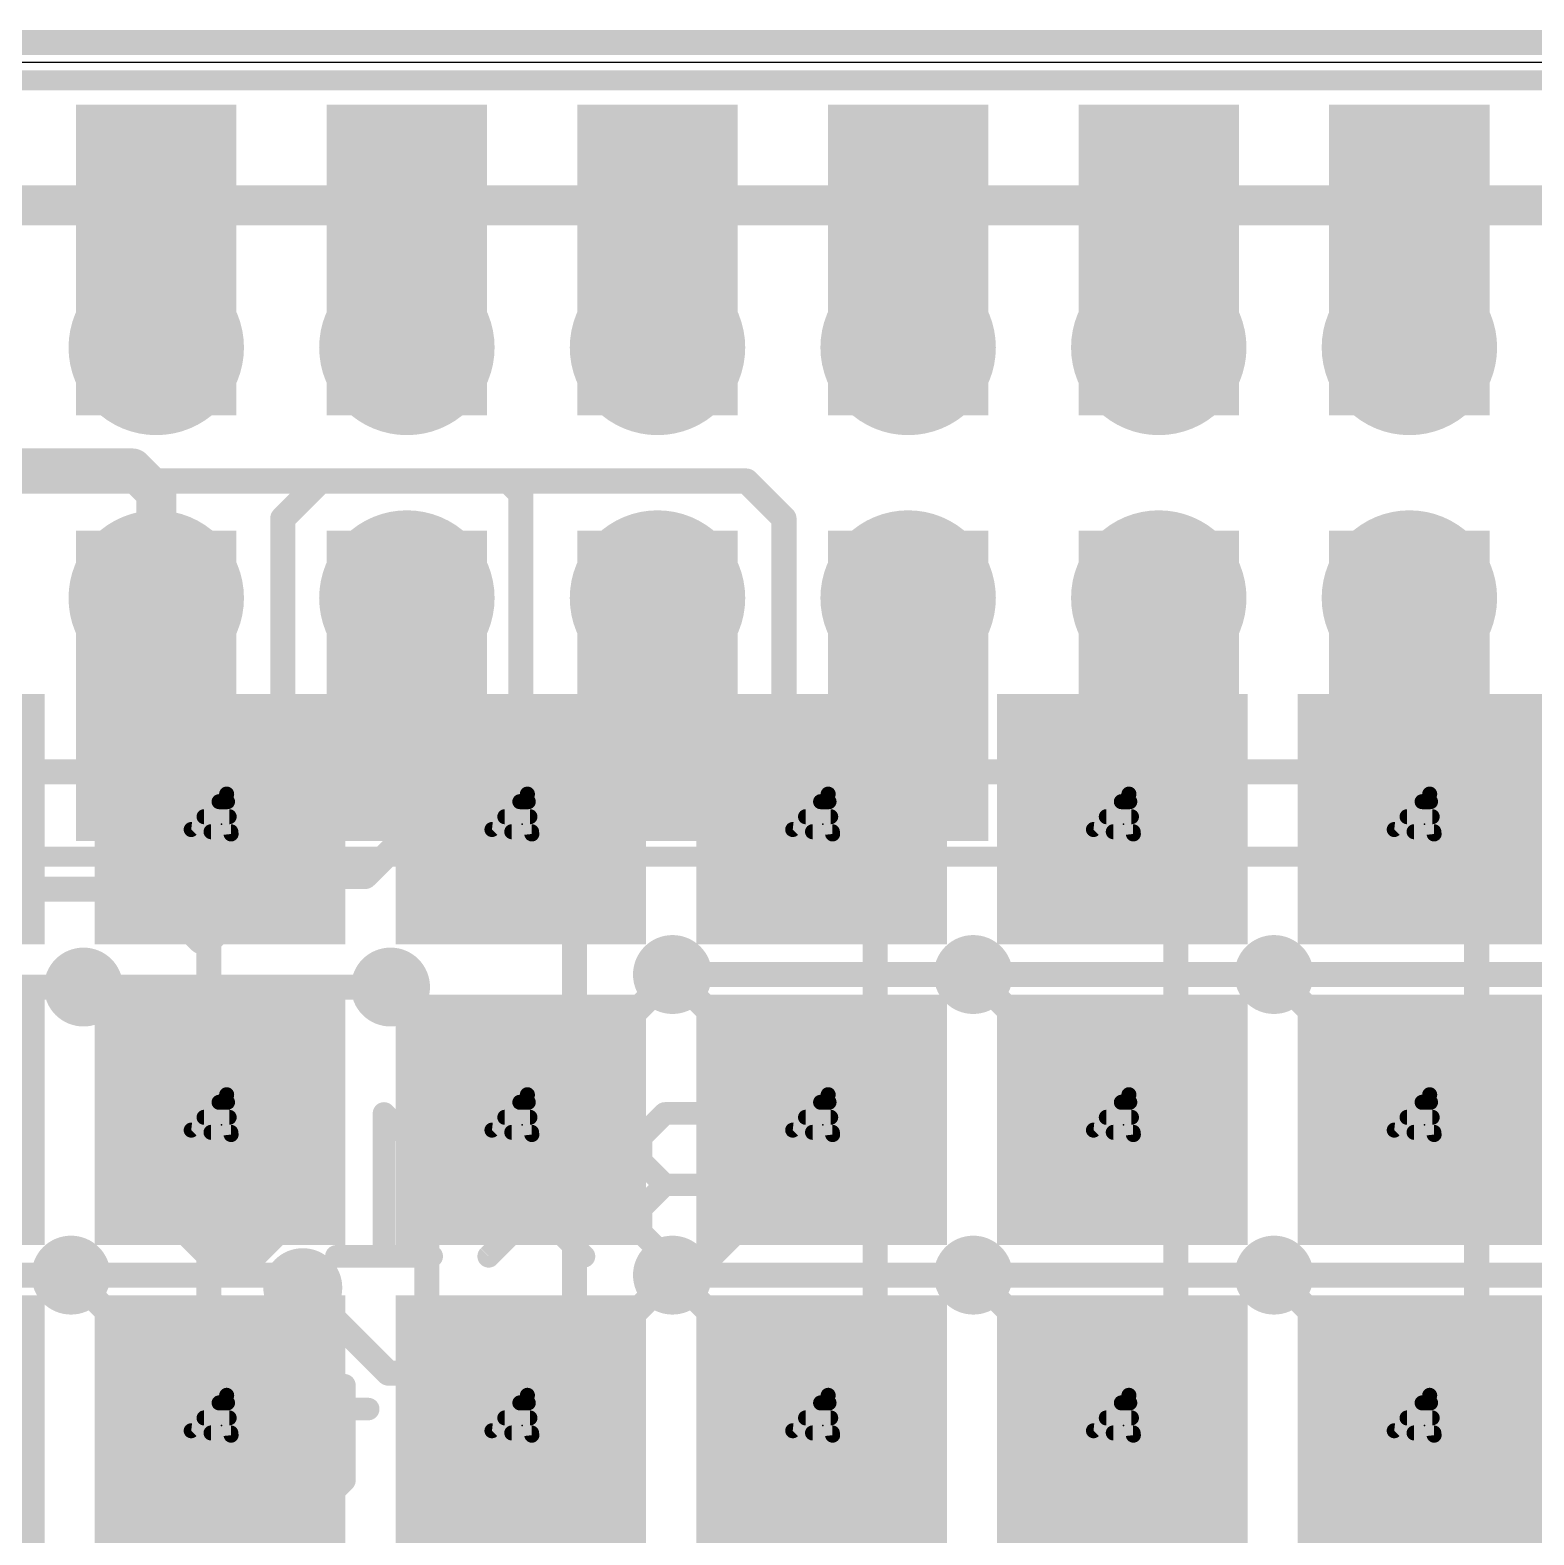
# Model space of a CAD drawing. Extents: x -0.1 to 66, y -0.1 to 31.
# Drawn here: x 27.41 to 42.65, y 15.73 to 30.99 of the extents above; entities that cross this region are included whole.
import ezdxf

# ---------------------------------------------------------------- set-up
doc = ezdxf.new("R2010")
doc.units = 0
for name, color, linetype in [('1', 12, 'CONTINUOUS'), ('16', 132, 'CONTINUOUS'), ('17', 110, 'CONTINUOUS'), ('18', 110, 'CONTINUOUS'), ('20', 53, 'CONTINUOUS'), ('21', 40, 'CONTINUOUS'), ('22', 6, 'CONTINUOUS'), ('23', 40, 'CONTINUOUS'), ('30', 253, 'CONTINUOUS'), ('32', 253, 'CONTINUOUS')]:
    doc.layers.add(name, color=color, linetype=linetype)

# ---------------------------------------------------------------- blocks, each defined once
blk = doc.blocks.new('RECT')
blk.add_solid([(-0.5, -0.5), (0.5, -0.5), (-0.5, 0.5), (0.5, 0.5)])
blk = doc.blocks.new('ROUNDP')
at = {"const_width": 0.5}
blk.add_lwpolyline([(0, -0.25, 1), (0, 0.25, 1), (0, -0.25)], format="xyb", dxfattribs=at)
blk = doc.blocks.new('ROUNDV')
at = {"const_width": 0.5}
blk.add_lwpolyline([(0, -0.25, 1), (0, 0.25, 1), (0, -0.25)], format="xyb", dxfattribs=at)

msp = doc.modelspace()

# ---------------------------------------------------------------- linework, layer by layer
at = {"layer": '1'}
for points, const_width in [([(23.61, 29.21), (31.23, 29.21)], 0.4064), ([(31.23, 27.77), (31.23, 29.21)], 0.4064), ([(31.23, 29.21), (43.93, 29.21)], 0.4064), ([(9.64, 26.543), (28.448, 26.543)], 0.4064), ([(28.448, 26.543), (28.69, 26.301)], 0.4064), ([(28.69, 26.301), (28.69, 25.23)], 0.4064), ([(29.972, 26.035), (30.353, 26.416)], 0.254), ([(30.353, 26.416), (32.258, 26.416)], 0.254), ([(32.258, 26.416), (32.385, 26.289)], 0.254), ([(32.385, 26.289), (32.385, 24.13)], 0.254), ([(29.972, 24.13), (29.972, 26.035)], 0.254), ([(29.3085, 23.4665), (29.972, 24.13)], 0.254), ([(32.385, 24.13), (33.02, 23.495)], 0.254), ([(28.8194, 23.4665), (25.7714, 23.4665)], 0.254), ([(28.8194, 23.4665), (29.3085, 23.4665)], 0.254), ([(30.8067, 22.4059), (31.8674, 23.4665)], 0.254), ([(33.02, 23.495), (33.02, 22.4978)], 0.254), ([(34.9154, 23.4665), (34.671, 23.2222)], 0.254), ([(37.9634, 23.4665), (34.9154, 23.4665)], 0.254), ([(41.0114, 23.4665), (37.9634, 23.4665)], 0.254), ([(41.0114, 23.4665), (44.0594, 23.4665)], 0.254), ([(34.671, 23.2222), (34.671, 22.225)], 0.254), ([(33.02, 22.4978), (32.928, 22.4059)], 0.254), ([(29.2227, 21.7485), (29.88, 22.4059)], 0.254), ([(29.88, 22.4059), (30.8067, 22.4059)], 0.254), ([(32.928, 19.3579), (32.928, 22.4059)], 0.254), ([(35.976, 19.3579), (35.976, 22.4059)], 0.254), ([(39.024, 22.4059), (39.024, 19.3579)], 0.254), ([(42.072, 19.3579), (42.072, 22.4059)], 0.254), ([(29.1404, 21.7485), (28.7147, 22.1742)], 0.254), ([(29.2227, 21.7485), (29.1404, 21.7485)], 0.254), ([(29.2227, 21.1582), (29.2227, 21.7485)], 0.254), ([(34.9154, 20.4185), (33.9217, 21.4122)], 0.254), ([(37.9634, 20.4185), (36.9697, 21.4122)], 0.254), ([(41.0114, 20.4185), (40.0177, 21.4122)], 0.254), ([(27.9527, 21.2852), (26.8828, 21.2852)], 0.254), ([(27.9527, 21.2852), (28.8194, 20.4185)], 0.254), ([(31.8674, 20.482), (31.0642, 21.2852)], 0.254), ([(29.88, 20.5009), (29.2227, 21.1582)], 0.254), ([(29.88, 19.3579), (29.88, 20.5009)], 0.254), ([(29.88, 20.5009), (29.88, 20.5009)], 0.254), ([(31.8674, 20.4185), (31.8674, 20.482)], 0.254), ([(29.2227, 18.7005), (29.88, 19.3579)], 0.254), ([(32.928, 16.3099), (32.928, 19.3579)], 0.254), ([(35.976, 16.3099), (35.976, 19.3579)], 0.254), ([(39.024, 19.3579), (39.024, 16.3099)], 0.254), ([(42.072, 16.3099), (42.072, 19.3579)], 0.254), ([(29.2227, 18.1102), (29.2227, 18.7005)], 0.254), ([(27.8257, 18.3642), (28.8194, 17.3705)], 0.254), ([(34.9154, 17.3705), (33.9217, 18.3642)], 0.254), ([(37.9634, 17.3705), (36.9697, 18.3642)], 0.254), ([(41.0114, 17.3705), (40.0177, 18.3642)], 0.254), ([(31.0419, 17.3705), (30.1752, 18.2372)], 0.254), ([(29.88, 17.4529), (29.2227, 18.1102)], 0.254), ([(29.88, 16.3099), (29.88, 17.4529)], 0.254), ([(29.88, 17.4529), (29.88, 17.4529)], 0.254), ([(31.8674, 17.3705), (31.0419, 17.3705)], 0.254), ([(29.3497, 15.7795), (29.88, 16.3099)], 0.254), ([(32.928, 13.2619), (32.928, 16.3099)], 0.254), ([(35.976, 13.2619), (35.976, 16.3099)], 0.254), ([(39.024, 16.3099), (39.024, 13.2619)], 0.254), ([(42.072, 13.2619), (42.072, 16.3099)], 0.254), ([(29.3497, 14.9352), (29.3497, 15.7795)], 0.254)]:
    msp.add_lwpolyline(points, dxfattribs=dict(at, const_width=const_width))
for points, const_width in [([(31.3316, 29.21, 1), (31.1284, 29.21)], 0.2032), ([(31.23, 29.3116, 1), (31.23, 29.1084)], 0.2032), ([(31.23, 29.1084, 1), (31.23, 29.3116)], 0.2032), ([(31.1284, 27.77, 1), (31.3316, 27.77)], 0.2032), ([(28.5198, 26.6148, 1), (28.3762, 26.4712)], 0.2032), ([(28.448, 26.4414, 1), (28.448, 26.6446)], 0.2032), ([(28.7916, 26.301, 1), (28.5884, 26.301)], 0.2032), ([(28.6182, 26.2292, 1), (28.7618, 26.3728)], 0.2032), ([(30.353, 26.4795, 1), (30.353, 26.3525)], 0.127), ([(30.3979, 26.3711, 1), (30.3081, 26.4609)], 0.127), ([(32.3029, 26.4609, 1), (32.2131, 26.3711)], 0.127), ([(32.258, 26.3525, 1), (32.258, 26.4795)], 0.127), ([(32.4485, 26.289, 1), (32.3215, 26.289)], 0.127), ([(32.3401, 26.2441, 1), (32.4299, 26.3339)], 0.127), ([(30.0355, 26.035, 1), (29.9085, 26.035)], 0.127), ([(29.9271, 26.0799, 1), (30.0169, 25.9901)], 0.127), ([(28.5884, 25.23, 1), (28.7916, 25.23)], 0.2032), ([(29.9085, 24.13, 1), (30.0355, 24.13)], 0.127), ([(30.0169, 24.0851, 1), (29.9271, 24.1749)], 0.127), ([(32.4299, 24.1749, 1), (32.3401, 24.0851)], 0.127), ([(32.3215, 24.13, 1), (32.4485, 24.13)], 0.127), ([(28.8194, 23.53, 1), (28.8194, 23.403)], 0.127), ([(28.8194, 23.403, 1), (28.8194, 23.53)], 0.127), ([(29.2636, 23.5114, 1), (29.3534, 23.4216)], 0.127), ([(29.3085, 23.403, 1), (29.3085, 23.53)], 0.127), ([(31.9123, 23.4216, 1), (31.8225, 23.5114)], 0.127), ([(33.0835, 23.495, 1), (32.9565, 23.495)], 0.127), ([(32.9751, 23.4501, 1), (33.0649, 23.5399)], 0.127), ([(34.9154, 23.53, 1), (34.9154, 23.403)], 0.127), ([(34.9603, 23.4216, 1), (34.8705, 23.5114)], 0.127), ([(37.9634, 23.53, 1), (37.9634, 23.403)], 0.127), ([(37.9634, 23.403, 1), (37.9634, 23.53)], 0.127), ([(41.0114, 23.53, 1), (41.0114, 23.403)], 0.127), ([(41.0114, 23.403, 1), (41.0114, 23.53)], 0.127), ([(34.7345, 23.2222, 1), (34.6075, 23.2222)], 0.127), ([(34.6261, 23.2671, 1), (34.7159, 23.1773)], 0.127), ([(33.0649, 22.4529, 1), (32.9751, 22.5427)], 0.127), ([(29.88, 22.4694, 1), (29.88, 22.3424)], 0.127), ([(29.9249, 22.361, 1), (29.8351, 22.4508)], 0.127), ([(30.7618, 22.4508, 1), (30.8516, 22.361)], 0.127), ([(30.8067, 22.3424, 1), (30.8067, 22.4694)], 0.127), ([(32.9915, 22.4059, 1), (32.8645, 22.4059)], 0.127), ([(32.8831, 22.4508, 1), (32.9729, 22.361)], 0.127), ([(32.9565, 22.4978, 1), (33.0835, 22.4978)], 0.127), ([(36.0395, 22.4059, 1), (35.9125, 22.4059)], 0.127), ([(39.0875, 22.4059, 1), (38.9605, 22.4059)], 0.127), ([(42.1355, 22.4059, 1), (42.0085, 22.4059)], 0.127), ([(28.7596, 22.2191, 1), (28.6698, 22.1293)], 0.127), ([(34.6075, 22.225, 1), (34.7345, 22.225)], 0.127), ([(29.1404, 21.812, 1), (29.1404, 21.685)], 0.127), ([(29.0955, 21.7036, 1), (29.1853, 21.7934)], 0.127), ([(29.2862, 21.7485, 1), (29.1592, 21.7485)], 0.127), ([(29.1778, 21.7934, 1), (29.2676, 21.7036)], 0.127), ([(29.2227, 21.685, 1), (29.2227, 21.812)], 0.127), ([(33.9666, 21.4571, 1), (33.8768, 21.3673)], 0.127), ([(37.0146, 21.4571, 1), (36.9248, 21.3673)], 0.127), ([(40.0626, 21.4571, 1), (39.9728, 21.3673)], 0.127), ([(27.9976, 21.3301, 1), (27.9078, 21.2403)], 0.127), ([(27.9527, 21.2217, 1), (27.9527, 21.3487)], 0.127), ([(31.1091, 21.3301, 1), (31.0193, 21.2403)], 0.127), ([(29.2676, 21.2031, 1), (29.1778, 21.1133)], 0.127), ([(29.1592, 21.1582, 1), (29.2862, 21.1582)], 0.127), ([(29.9435, 20.5009, 1), (29.8165, 20.5009)], 0.127), ([(29.8351, 20.5458, 1), (29.9249, 20.456)], 0.127), ([(29.9249, 20.456, 1), (29.8351, 20.5458)], 0.127), ([(29.8351, 20.456, 1), (29.9249, 20.5458)], 0.127), ([(31.9309, 20.482, 1), (31.8039, 20.482)], 0.127), ([(28.7745, 20.3736, 1), (28.8643, 20.4634)], 0.127), ([(31.8039, 20.4185, 1), (31.9309, 20.4185)], 0.127), ([(31.8225, 20.4371, 1), (31.9123, 20.5269)], 0.127), ([(34.8705, 20.3736, 1), (34.9603, 20.4634)], 0.127), ([(37.9185, 20.3736, 1), (38.0083, 20.4634)], 0.127), ([(40.9665, 20.3736, 1), (41.0563, 20.4634)], 0.127), ([(29.8165, 19.3579, 1), (29.9435, 19.3579)], 0.127), ([(29.9249, 19.313, 1), (29.8351, 19.4028)], 0.127), ([(32.9915, 19.3579, 1), (32.8645, 19.3579)], 0.127), ([(32.8645, 19.3579, 1), (32.9915, 19.3579)], 0.127), ([(36.0395, 19.3579, 1), (35.9125, 19.3579)], 0.127), ([(35.9125, 19.3579, 1), (36.0395, 19.3579)], 0.127), ([(39.0875, 19.3579, 1), (38.9605, 19.3579)], 0.127), ([(38.9605, 19.3579, 1), (39.0875, 19.3579)], 0.127), ([(42.1355, 19.3579, 1), (42.0085, 19.3579)], 0.127), ([(42.0085, 19.3579, 1), (42.1355, 19.3579)], 0.127), ([(29.2862, 18.7005, 1), (29.1592, 18.7005)], 0.127), ([(29.1778, 18.7454, 1), (29.2676, 18.6556)], 0.127), ([(27.8706, 18.4091, 1), (27.7808, 18.3193)], 0.127), ([(33.9666, 18.4091, 1), (33.8768, 18.3193)], 0.127), ([(37.0146, 18.4091, 1), (36.9248, 18.3193)], 0.127), ([(40.0626, 18.4091, 1), (39.9728, 18.3193)], 0.127), ([(30.2201, 18.2821, 1), (30.1303, 18.1923)], 0.127), ([(29.2676, 18.1551, 1), (29.1778, 18.0653)], 0.127), ([(29.1592, 18.1102, 1), (29.2862, 18.1102)], 0.127), ([(29.9435, 17.4529, 1), (29.8165, 17.4529)], 0.127), ([(29.8351, 17.4978, 1), (29.9249, 17.408)], 0.127), ([(29.9249, 17.408, 1), (29.8351, 17.4978)], 0.127), ([(29.8351, 17.408, 1), (29.9249, 17.4978)], 0.127), ([(28.7745, 17.3256, 1), (28.8643, 17.4154)], 0.127), ([(31.0419, 17.434, 1), (31.0419, 17.307)], 0.127), ([(30.997, 17.3256, 1), (31.0868, 17.4154)], 0.127), ([(31.8674, 17.307, 1), (31.8674, 17.434)], 0.127), ([(34.8705, 17.3256, 1), (34.9603, 17.4154)], 0.127), ([(37.9185, 17.3256, 1), (38.0083, 17.4154)], 0.127), ([(40.9665, 17.3256, 1), (41.0563, 17.4154)], 0.127), ([(29.8165, 16.3099, 1), (29.9435, 16.3099)], 0.127), ([(29.9249, 16.265, 1), (29.8351, 16.3548)], 0.127), ([(32.9915, 16.3099, 1), (32.8645, 16.3099)], 0.127), ([(32.8645, 16.3099, 1), (32.9915, 16.3099)], 0.127), ([(36.0395, 16.3099, 1), (35.9125, 16.3099)], 0.127), ([(35.9125, 16.3099, 1), (36.0395, 16.3099)], 0.127), ([(39.0875, 16.3099, 1), (38.9605, 16.3099)], 0.127), ([(38.9605, 16.3099, 1), (39.0875, 16.3099)], 0.127), ([(42.1355, 16.3099, 1), (42.0085, 16.3099)], 0.127), ([(42.0085, 16.3099, 1), (42.1355, 16.3099)], 0.127), ([(29.4132, 15.7795, 1), (29.2862, 15.7795)], 0.127), ([(29.3048, 15.8244, 1), (29.3946, 15.7346)], 0.127)]:
    msp.add_lwpolyline(points, format="xyb", dxfattribs=dict(at, const_width=const_width))
at = {"layer": '16'}
for points, const_width in [([(65.913, 30.861), (0, 30.861)], 0.254), ([(22.733, 26.416), (34.671, 26.416)], 0.254), ([(34.671, 26.416), (35.052, 26.035)], 0.254), ([(35.052, 26.035), (35.052, 22.606)], 0.254), ([(28.69, 24.3398), (28.69, 25.23)], 0.4064), ([(28.6896, 24.3394), (28.69, 24.3398)], 0.4064), ([(35.052, 22.606), (34.671, 22.225)], 0.254), ([(25.6444, 22.2789), (28.61, 22.2789)], 0.254), ([(28.61, 22.2789), (28.7147, 22.1742)], 0.254), ([(31.4325, 18.923), (33.9217, 21.4122)], 0.254), ([(33.9217, 21.4122), (36.9697, 21.4122)], 0.254), ([(40.0177, 21.4122), (36.9697, 21.4122)], 0.254), ([(43.0657, 21.4122), (40.0177, 21.4122)], 0.254), ([(26.1747, 21.2852), (27.9527, 21.2852)], 0.254), ([(31.0642, 21.2852), (27.9527, 21.2852)], 0.254), ([(31.4325, 18.923), (31.4325, 3.7465)], 0.254), ([(24.7777, 18.3642), (27.8257, 18.3642)], 0.254), ([(27.8257, 18.3642), (30.0482, 18.3642)], 0.254), ([(30.0482, 18.3642), (30.1752, 18.2372)], 0.254), ([(31.9405, 16.383), (33.9217, 18.3642)], 0.254), ([(36.9697, 18.3642), (33.9217, 18.3642)], 0.254), ([(40.0177, 18.3642), (36.9697, 18.3642)], 0.254), ([(43.0657, 18.3642), (40.0177, 18.3642)], 0.254), ([(31.9405, 16.383), (31.9405, 3.1115)], 0.254)]:
    msp.add_lwpolyline(points, dxfattribs=dict(at, const_width=const_width))
for points, const_width in [([(34.7159, 26.4609, 1), (34.6261, 26.3711)], 0.127), ([(34.671, 26.3525, 1), (34.671, 26.4795)], 0.127), ([(35.1155, 26.035, 1), (34.9885, 26.035)], 0.127), ([(35.0071, 25.9901, 1), (35.0969, 26.0799)], 0.127), ([(28.7916, 25.23, 1), (28.5884, 25.23)], 0.2032), ([(28.6178, 24.4112, 1), (28.7614, 24.2676)], 0.2032), ([(28.5884, 24.3398, 1), (28.7916, 24.3398)], 0.2032), ([(28.7618, 24.268, 1), (28.6182, 24.4116)], 0.2032), ([(34.9885, 22.606, 1), (35.1155, 22.606)], 0.127), ([(35.0969, 22.5611, 1), (35.0071, 22.6509)], 0.127), ([(28.6549, 22.3238, 1), (28.5651, 22.234)], 0.127), ([(28.61, 22.2154, 1), (28.61, 22.3424)], 0.127), ([(28.6698, 22.1293, 1), (28.7596, 22.2191)], 0.127), ([(34.6261, 22.2699, 1), (34.7159, 22.1801)], 0.127), ([(33.9217, 21.4757, 1), (33.9217, 21.3487)], 0.127), ([(33.9666, 21.3673, 1), (33.8768, 21.4571)], 0.127), ([(36.9697, 21.4757, 1), (36.9697, 21.3487)], 0.127), ([(36.9697, 21.3487, 1), (36.9697, 21.4757)], 0.127), ([(40.0177, 21.4757, 1), (40.0177, 21.3487)], 0.127), ([(40.0177, 21.3487, 1), (40.0177, 21.4757)], 0.127), ([(27.9527, 21.3487, 1), (27.9527, 21.2217)], 0.127), ([(27.9527, 21.2217, 1), (27.9527, 21.3487)], 0.127), ([(31.0642, 21.2217, 1), (31.0642, 21.3487)], 0.127), ([(31.496, 18.923, 1), (31.369, 18.923)], 0.127), ([(31.3876, 18.9679, 1), (31.4774, 18.8781)], 0.127), ([(27.8257, 18.4277, 1), (27.8257, 18.3007)], 0.127), ([(27.8257, 18.3007, 1), (27.8257, 18.4277)], 0.127), ([(30.0931, 18.4091, 1), (30.0033, 18.3193)], 0.127), ([(30.0482, 18.3007, 1), (30.0482, 18.4277)], 0.127), ([(33.9217, 18.4277, 1), (33.9217, 18.3007)], 0.127), ([(33.9666, 18.3193, 1), (33.8768, 18.4091)], 0.127), ([(36.9697, 18.4277, 1), (36.9697, 18.3007)], 0.127), ([(36.9697, 18.3007, 1), (36.9697, 18.4277)], 0.127), ([(40.0177, 18.4277, 1), (40.0177, 18.3007)], 0.127), ([(40.0177, 18.3007, 1), (40.0177, 18.4277)], 0.127), ([(30.1303, 18.1923, 1), (30.2201, 18.2821)], 0.127), ([(32.004, 16.383, 1), (31.877, 16.383)], 0.127), ([(31.8956, 16.4279, 1), (31.9854, 16.3381)], 0.127)]:
    msp.add_lwpolyline(points, format="xyb", dxfattribs=dict(at, const_width=const_width))
at = {"layer": '20'}
msp.add_line((62, 30.6604), (3, 30.6604), dxfattribs=at)
at = {"layer": '21', "const_width": 0.1524}
for points in [[(29.4036, 23.2415), (29.0444, 22.8823)], [(29.3269, 23.1648), (29.4121, 23.1648)], [(29.4485, 22.8374), (29.4036, 23.2415)], [(32.4516, 23.2415), (32.0924, 22.8823)], [(32.3749, 23.1648), (32.4601, 23.1648)], [(32.4965, 22.8374), (32.4516, 23.2415)], [(35.4996, 23.2415), (35.1404, 22.8823)], [(35.4229, 23.1648), (35.5081, 23.1648)], [(35.5445, 22.8374), (35.4996, 23.2415)], [(38.5476, 23.2415), (38.1884, 22.8823)], [(38.4709, 23.1648), (38.5561, 23.1648)], [(38.5925, 22.8374), (38.5476, 23.2415)], [(41.5956, 23.2415), (41.2364, 22.8823)], [(41.5189, 23.1648), (41.6041, 23.1648)], [(41.6405, 22.8374), (41.5956, 23.2415)], [(29.1745, 23.0124), (29.429, 23.0124)], [(32.2225, 23.0124), (32.477, 23.0124)], [(35.2705, 23.0124), (35.525, 23.0124)], [(38.3185, 23.0124), (38.573, 23.0124)], [(41.3665, 23.0124), (41.621, 23.0124)], [(29.0444, 22.8823), (29.4485, 22.8374)], [(29.2452, 22.86), (29.446, 22.86)], [(32.0924, 22.8823), (32.4965, 22.8374)], [(32.2932, 22.86), (32.494, 22.86)], [(35.1404, 22.8823), (35.5445, 22.8374)], [(35.3412, 22.86), (35.542, 22.86)], [(38.1884, 22.8823), (38.5925, 22.8374)], [(38.3892, 22.86), (38.59, 22.86)], [(41.2364, 22.8823), (41.6405, 22.8374)], [(41.4372, 22.86), (41.638, 22.86)], [(29.4036, 20.1935), (29.0444, 19.8343)], [(29.3269, 20.1168), (29.4121, 20.1168)], [(29.4485, 19.7894), (29.4036, 20.1935)], [(32.4516, 20.1935), (32.0924, 19.8343)], [(32.3749, 20.1168), (32.4601, 20.1168)], [(32.4965, 19.7894), (32.4516, 20.1935)], [(35.4996, 20.1935), (35.1404, 19.8343)], [(35.4229, 20.1168), (35.5081, 20.1168)], [(35.5445, 19.7894), (35.4996, 20.1935)], [(38.5476, 20.1935), (38.1884, 19.8343)], [(38.4709, 20.1168), (38.5561, 20.1168)], [(38.5925, 19.7894), (38.5476, 20.1935)], [(41.5956, 20.1935), (41.2364, 19.8343)], [(41.5189, 20.1168), (41.6041, 20.1168)], [(41.6405, 19.7894), (41.5956, 20.1935)], [(29.1745, 19.9644), (29.429, 19.9644)], [(32.2225, 19.9644), (32.477, 19.9644)], [(35.2705, 19.9644), (35.525, 19.9644)], [(38.3185, 19.9644), (38.573, 19.9644)], [(41.3665, 19.9644), (41.621, 19.9644)], [(29.0444, 19.8343), (29.4485, 19.7894)], [(29.2452, 19.812), (29.446, 19.812)], [(32.0924, 19.8343), (32.4965, 19.7894)], [(32.2932, 19.812), (32.494, 19.812)], [(35.1404, 19.8343), (35.5445, 19.7894)], [(35.3412, 19.812), (35.542, 19.812)], [(38.1884, 19.8343), (38.5925, 19.7894)], [(38.3892, 19.812), (38.59, 19.812)], [(41.2364, 19.8343), (41.6405, 19.7894)], [(41.4372, 19.812), (41.638, 19.812)], [(29.4036, 17.1455), (29.0444, 16.7863)], [(29.3269, 17.0688), (29.4121, 17.0688)], [(29.4485, 16.7414), (29.4036, 17.1455)], [(32.4516, 17.1455), (32.0924, 16.7863)], [(32.3749, 17.0688), (32.4601, 17.0688)], [(32.4965, 16.7414), (32.4516, 17.1455)], [(35.4996, 17.1455), (35.1404, 16.7863)], [(35.4229, 17.0688), (35.5081, 17.0688)], [(35.5445, 16.7414), (35.4996, 17.1455)], [(38.5476, 17.1455), (38.1884, 16.7863)], [(38.4709, 17.0688), (38.5561, 17.0688)], [(38.5925, 16.7414), (38.5476, 17.1455)], [(41.5956, 17.1455), (41.2364, 16.7863)], [(41.5189, 17.0688), (41.6041, 17.0688)], [(41.6405, 16.7414), (41.5956, 17.1455)], [(29.1745, 16.9164), (29.429, 16.9164)], [(32.2225, 16.9164), (32.477, 16.9164)], [(35.2705, 16.9164), (35.525, 16.9164)], [(38.3185, 16.9164), (38.573, 16.9164)], [(41.3665, 16.9164), (41.621, 16.9164)], [(29.0444, 16.7863), (29.4485, 16.7414)], [(29.2452, 16.764), (29.446, 16.764)], [(32.0924, 16.7863), (32.4965, 16.7414)], [(32.2932, 16.764), (32.494, 16.764)], [(35.1404, 16.7863), (35.5445, 16.7414)], [(35.3412, 16.764), (35.542, 16.764)], [(38.1884, 16.7863), (38.5925, 16.7414)], [(38.3892, 16.764), (38.59, 16.764)], [(41.2364, 16.7863), (41.6405, 16.7414)], [(41.4372, 16.764), (41.638, 16.764)]]:
    msp.add_lwpolyline(points, dxfattribs=at)
at = {"layer": '21'}
for points, const_width in [([(29.3269, 23.2029, 1), (29.3269, 23.1267)], 0.0762), ([(29.4414, 23.2457, 1), (29.3657, 23.2373)], 0.0762), ([(29.4305, 23.2146, 1), (29.3766, 23.2685)], 0.0762), ([(29.4121, 23.1267, 1), (29.4121, 23.2029)], 0.0762), ([(32.3749, 23.2029, 1), (32.3749, 23.1267)], 0.0762), ([(32.4894, 23.2457, 1), (32.4137, 23.2373)], 0.0762), ([(32.4785, 23.2146, 1), (32.4246, 23.2685)], 0.0762), ([(32.4601, 23.1267, 1), (32.4601, 23.2029)], 0.0762), ([(35.4229, 23.2029, 1), (35.4229, 23.1267)], 0.0762), ([(35.5374, 23.2457, 1), (35.4617, 23.2373)], 0.0762), ([(35.5265, 23.2146, 1), (35.4726, 23.2685)], 0.0762), ([(35.5081, 23.1267, 1), (35.5081, 23.2029)], 0.0762), ([(38.4709, 23.2029, 1), (38.4709, 23.1267)], 0.0762), ([(38.5854, 23.2457, 1), (38.5097, 23.2373)], 0.0762), ([(38.5745, 23.2146, 1), (38.5206, 23.2685)], 0.0762), ([(38.5561, 23.1267, 1), (38.5561, 23.2029)], 0.0762), ([(41.5189, 23.2029, 1), (41.5189, 23.1267)], 0.0762), ([(41.6334, 23.2457, 1), (41.5577, 23.2373)], 0.0762), ([(41.6225, 23.2146, 1), (41.5686, 23.2685)], 0.0762), ([(41.6041, 23.1267, 1), (41.6041, 23.2029)], 0.0762), ([(29.1745, 23.0505, 1), (29.1745, 22.9743)], 0.0762), ([(29.429, 22.9743, 1), (29.429, 23.0505)], 0.0762), ([(32.2225, 23.0505, 1), (32.2225, 22.9743)], 0.0762), ([(32.477, 22.9743, 1), (32.477, 23.0505)], 0.0762), ([(35.433, 22.7838, 1), (35.433, 23.0378, 1), (35.433, 22.7838)], 0.254), ([(35.2705, 23.0505, 1), (35.2705, 22.9743)], 0.0762), ([(35.525, 22.9743, 1), (35.525, 23.0505)], 0.0762), ([(38.3185, 23.0505, 1), (38.3185, 22.9743)], 0.0762), ([(38.573, 22.9743, 1), (38.573, 23.0505)], 0.0762), ([(41.3665, 23.0505, 1), (41.3665, 22.9743)], 0.0762), ([(41.621, 22.9743, 1), (41.621, 23.0505)], 0.0762), ([(29.0174, 22.9093, 1), (29.0713, 22.8554)], 0.0762), ([(29.0486, 22.9202, 1), (29.0402, 22.8444)], 0.0762), ([(29.2452, 22.8981, 1), (29.2452, 22.8219)], 0.0762), ([(29.4443, 22.7995, 1), (29.4527, 22.8753)], 0.0762), ([(29.446, 22.8219, 1), (29.446, 22.8981)], 0.0762), ([(32.0654, 22.9093, 1), (32.1193, 22.8554)], 0.0762), ([(32.0966, 22.9202, 1), (32.0882, 22.8444)], 0.0762), ([(32.2932, 22.8981, 1), (32.2932, 22.8219)], 0.0762), ([(32.4923, 22.7995, 1), (32.5007, 22.8753)], 0.0762), ([(32.494, 22.8219, 1), (32.494, 22.8981)], 0.0762), ([(35.1134, 22.9093, 1), (35.1673, 22.8554)], 0.0762), ([(35.1446, 22.9202, 1), (35.1362, 22.8444)], 0.0762), ([(35.3412, 22.8981, 1), (35.3412, 22.8219)], 0.0762), ([(35.5403, 22.7995, 1), (35.5487, 22.8753)], 0.0762), ([(35.542, 22.8219, 1), (35.542, 22.8981)], 0.0762), ([(38.1614, 22.9093, 1), (38.2153, 22.8554)], 0.0762), ([(38.1926, 22.9202, 1), (38.1842, 22.8444)], 0.0762), ([(38.3892, 22.8981, 1), (38.3892, 22.8219)], 0.0762), ([(38.5883, 22.7995, 1), (38.5967, 22.8753)], 0.0762), ([(38.59, 22.8219, 1), (38.59, 22.8981)], 0.0762), ([(41.2094, 22.9093, 1), (41.2633, 22.8554)], 0.0762), ([(41.2406, 22.9202, 1), (41.2322, 22.8444)], 0.0762), ([(41.4372, 22.8981, 1), (41.4372, 22.8219)], 0.0762), ([(41.6363, 22.7995, 1), (41.6447, 22.8753)], 0.0762), ([(41.638, 22.8219, 1), (41.638, 22.8981)], 0.0762), ([(29.4106, 22.8332, 1), (29.4863, 22.8416)], 0.0762), ([(32.4586, 22.8332, 1), (32.5343, 22.8416)], 0.0762), ([(35.5066, 22.8332, 1), (35.5823, 22.8416)], 0.0762), ([(38.5546, 22.8332, 1), (38.6303, 22.8416)], 0.0762), ([(41.6026, 22.8332, 1), (41.6783, 22.8416)], 0.0762), ([(29.3269, 20.1549, 1), (29.3269, 20.0787)], 0.0762), ([(29.4414, 20.1977, 1), (29.3657, 20.1893)], 0.0762), ([(29.4305, 20.1666, 1), (29.3766, 20.2205)], 0.0762), ([(29.4121, 20.0787, 1), (29.4121, 20.1549)], 0.0762), ([(32.3749, 20.1549, 1), (32.3749, 20.0787)], 0.0762), ([(32.4894, 20.1977, 1), (32.4137, 20.1893)], 0.0762), ([(32.4785, 20.1666, 1), (32.4246, 20.2205)], 0.0762), ([(32.4601, 20.0787, 1), (32.4601, 20.1549)], 0.0762), ([(35.4229, 20.1549, 1), (35.4229, 20.0787)], 0.0762), ([(35.5374, 20.1977, 1), (35.4617, 20.1893)], 0.0762), ([(35.5265, 20.1666, 1), (35.4726, 20.2205)], 0.0762), ([(35.5081, 20.0787, 1), (35.5081, 20.1549)], 0.0762), ([(38.4709, 20.1549, 1), (38.4709, 20.0787)], 0.0762), ([(38.5854, 20.1977, 1), (38.5097, 20.1893)], 0.0762), ([(38.5745, 20.1666, 1), (38.5206, 20.2205)], 0.0762), ([(38.5561, 20.0787, 1), (38.5561, 20.1549)], 0.0762), ([(41.5189, 20.1549, 1), (41.5189, 20.0787)], 0.0762), ([(41.6334, 20.1977, 1), (41.5577, 20.1893)], 0.0762), ([(41.6225, 20.1666, 1), (41.5686, 20.2205)], 0.0762), ([(41.6041, 20.0787, 1), (41.6041, 20.1549)], 0.0762), ([(29.1745, 20.0025, 1), (29.1745, 19.9263)], 0.0762), ([(29.429, 19.9263, 1), (29.429, 20.0025)], 0.0762), ([(32.2225, 20.0025, 1), (32.2225, 19.9263)], 0.0762), ([(32.477, 19.9263, 1), (32.477, 20.0025)], 0.0762), ([(35.2705, 20.0025, 1), (35.2705, 19.9263)], 0.0762), ([(35.525, 19.9263, 1), (35.525, 20.0025)], 0.0762), ([(38.3185, 20.0025, 1), (38.3185, 19.9263)], 0.0762), ([(38.573, 19.9263, 1), (38.573, 20.0025)], 0.0762), ([(41.3665, 20.0025, 1), (41.3665, 19.9263)], 0.0762), ([(41.621, 19.9263, 1), (41.621, 20.0025)], 0.0762), ([(29.0174, 19.8613, 1), (29.0713, 19.8074)], 0.0762), ([(29.0486, 19.8722, 1), (29.0402, 19.7964)], 0.0762), ([(29.2452, 19.8501, 1), (29.2452, 19.7739)], 0.0762), ([(29.4443, 19.7515, 1), (29.4527, 19.8273)], 0.0762), ([(29.446, 19.7739, 1), (29.446, 19.8501)], 0.0762), ([(32.0654, 19.8613, 1), (32.1193, 19.8074)], 0.0762), ([(32.0966, 19.8722, 1), (32.0882, 19.7964)], 0.0762), ([(32.2932, 19.8501, 1), (32.2932, 19.7739)], 0.0762), ([(32.4923, 19.7515, 1), (32.5007, 19.8273)], 0.0762), ([(32.494, 19.7739, 1), (32.494, 19.8501)], 0.0762), ([(35.1134, 19.8613, 1), (35.1673, 19.8074)], 0.0762), ([(35.1446, 19.8722, 1), (35.1362, 19.7964)], 0.0762), ([(35.3412, 19.8501, 1), (35.3412, 19.7739)], 0.0762), ([(35.5403, 19.7515, 1), (35.5487, 19.8273)], 0.0762), ([(35.542, 19.7739, 1), (35.542, 19.8501)], 0.0762), ([(38.1614, 19.8613, 1), (38.2153, 19.8074)], 0.0762), ([(38.1926, 19.8722, 1), (38.1842, 19.7964)], 0.0762), ([(38.3892, 19.8501, 1), (38.3892, 19.7739)], 0.0762), ([(38.5883, 19.7515, 1), (38.5967, 19.8273)], 0.0762), ([(38.59, 19.7739, 1), (38.59, 19.8501)], 0.0762), ([(41.2094, 19.8613, 1), (41.2633, 19.8074)], 0.0762), ([(41.2406, 19.8722, 1), (41.2322, 19.7964)], 0.0762), ([(41.4372, 19.8501, 1), (41.4372, 19.7739)], 0.0762), ([(41.6363, 19.7515, 1), (41.6447, 19.8273)], 0.0762), ([(41.638, 19.7739, 1), (41.638, 19.8501)], 0.0762), ([(29.4106, 19.7852, 1), (29.4863, 19.7936)], 0.0762), ([(32.4586, 19.7852, 1), (32.5343, 19.7936)], 0.0762), ([(35.5066, 19.7852, 1), (35.5823, 19.7936)], 0.0762), ([(38.5546, 19.7852, 1), (38.6303, 19.7936)], 0.0762), ([(41.6026, 19.7852, 1), (41.6783, 19.7936)], 0.0762), ([(29.3269, 17.1069, 1), (29.3269, 17.0307)], 0.0762), ([(29.4414, 17.1497, 1), (29.3657, 17.1413)], 0.0762), ([(29.4305, 17.1186, 1), (29.3766, 17.1725)], 0.0762), ([(29.4121, 17.0307, 1), (29.4121, 17.1069)], 0.0762), ([(32.3749, 17.1069, 1), (32.3749, 17.0307)], 0.0762), ([(32.4894, 17.1497, 1), (32.4137, 17.1413)], 0.0762), ([(32.4785, 17.1186, 1), (32.4246, 17.1725)], 0.0762), ([(32.4601, 17.0307, 1), (32.4601, 17.1069)], 0.0762), ([(35.4229, 17.1069, 1), (35.4229, 17.0307)], 0.0762), ([(35.5374, 17.1497, 1), (35.4617, 17.1413)], 0.0762), ([(35.5265, 17.1186, 1), (35.4726, 17.1725)], 0.0762), ([(35.5081, 17.0307, 1), (35.5081, 17.1069)], 0.0762), ([(38.4709, 17.1069, 1), (38.4709, 17.0307)], 0.0762), ([(38.5854, 17.1497, 1), (38.5097, 17.1413)], 0.0762), ([(38.5745, 17.1186, 1), (38.5206, 17.1725)], 0.0762), ([(38.5561, 17.0307, 1), (38.5561, 17.1069)], 0.0762), ([(41.5189, 17.1069, 1), (41.5189, 17.0307)], 0.0762), ([(41.6334, 17.1497, 1), (41.5577, 17.1413)], 0.0762), ([(41.6225, 17.1186, 1), (41.5686, 17.1725)], 0.0762), ([(41.6041, 17.0307, 1), (41.6041, 17.1069)], 0.0762), ([(29.1745, 16.9545, 1), (29.1745, 16.8783)], 0.0762), ([(29.429, 16.8783, 1), (29.429, 16.9545)], 0.0762), ([(32.2225, 16.9545, 1), (32.2225, 16.8783)], 0.0762), ([(32.477, 16.8783, 1), (32.477, 16.9545)], 0.0762), ([(35.2705, 16.9545, 1), (35.2705, 16.8783)], 0.0762), ([(35.525, 16.8783, 1), (35.525, 16.9545)], 0.0762), ([(38.3185, 16.9545, 1), (38.3185, 16.8783)], 0.0762), ([(38.573, 16.8783, 1), (38.573, 16.9545)], 0.0762), ([(41.3665, 16.9545, 1), (41.3665, 16.8783)], 0.0762), ([(41.621, 16.8783, 1), (41.621, 16.9545)], 0.0762), ([(29.0174, 16.8133, 1), (29.0713, 16.7594)], 0.0762), ([(29.0486, 16.8242, 1), (29.0402, 16.7484)], 0.0762), ([(29.2452, 16.8021, 1), (29.2452, 16.7259)], 0.0762), ([(29.4106, 16.7372, 1), (29.4863, 16.7456)], 0.0762), ([(29.4443, 16.7035, 1), (29.4527, 16.7793)], 0.0762), ([(29.446, 16.7259, 1), (29.446, 16.8021)], 0.0762), ([(32.0654, 16.8133, 1), (32.1193, 16.7594)], 0.0762), ([(32.0966, 16.8242, 1), (32.0882, 16.7484)], 0.0762), ([(32.2932, 16.8021, 1), (32.2932, 16.7259)], 0.0762), ([(32.4586, 16.7372, 1), (32.5343, 16.7456)], 0.0762), ([(32.4923, 16.7035, 1), (32.5007, 16.7793)], 0.0762), ([(32.494, 16.7259, 1), (32.494, 16.8021)], 0.0762), ([(35.1134, 16.8133, 1), (35.1673, 16.7594)], 0.0762), ([(35.1446, 16.8242, 1), (35.1362, 16.7484)], 0.0762), ([(35.3412, 16.8021, 1), (35.3412, 16.7259)], 0.0762), ([(35.5066, 16.7372, 1), (35.5823, 16.7456)], 0.0762), ([(35.5403, 16.7035, 1), (35.5487, 16.7793)], 0.0762), ([(35.542, 16.7259, 1), (35.542, 16.8021)], 0.0762), ([(38.1614, 16.8133, 1), (38.2153, 16.7594)], 0.0762), ([(38.1926, 16.8242, 1), (38.1842, 16.7484)], 0.0762), ([(38.3892, 16.8021, 1), (38.3892, 16.7259)], 0.0762), ([(38.5546, 16.7372, 1), (38.6303, 16.7456)], 0.0762), ([(38.5883, 16.7035, 1), (38.5967, 16.7793)], 0.0762), ([(38.59, 16.7259, 1), (38.59, 16.8021)], 0.0762), ([(41.2094, 16.8133, 1), (41.2633, 16.7594)], 0.0762), ([(41.2406, 16.8242, 1), (41.2322, 16.7484)], 0.0762), ([(41.4372, 16.8021, 1), (41.4372, 16.7259)], 0.0762), ([(41.6026, 16.7372, 1), (41.6783, 16.7456)], 0.0762), ([(41.6363, 16.7035, 1), (41.6447, 16.7793)], 0.0762), ([(41.638, 16.7259, 1), (41.638, 16.8021)], 0.0762)]:
    msp.add_lwpolyline(points, format="xyb", dxfattribs=dict(at, const_width=const_width))
at = {"layer": '22'}
for points, const_width in [([(57.912, 30.48), (9.652, 30.48)], 0.2032), ([(7.112, 22.606), (57.912, 22.606)], 0.2032), ([(28.9717, 20.0037), (29.4548, 19.7622)], 0.2286), ([(31.4814, 19.5207), (30.9984, 20.0037)], 0.2286), ([(30.9984, 20.0037), (30.9984, 18.5547)], 0.2286), ([(33.8441, 20.0037), (33.6026, 19.7622)], 0.2286), ([(34.3271, 20.0037), (33.8441, 20.0037)], 0.2286), ([(34.5686, 19.7622), (34.3271, 20.0037)], 0.2286), ([(29.4548, 19.7622), (29.9378, 19.2792)], 0.2286), ([(33.6026, 19.7622), (33.6026, 19.5207)], 0.2286), ([(34.5686, 19.5207), (34.5686, 19.7622)], 0.2286), ([(33.025, 19.5207), (32.059, 18.5547)], 0.2286), ([(33.025, 18.5547), (32.059, 19.5207)], 0.2286), ([(33.6026, 19.5207), (33.8441, 19.2792)], 0.2286), ([(34.3271, 19.2792), (34.5686, 19.5207)], 0.2286), ([(28.9717, 19.0377), (29.2132, 19.2792)], 0.2286), ([(29.2132, 19.2792), (29.9378, 19.2792)], 0.2286), ([(29.9378, 19.2792), (29.9378, 18.7962)], 0.2286), ([(33.8441, 19.2792), (33.6026, 19.0377)], 0.2286), ([(34.3271, 19.2792), (33.8441, 19.2792)], 0.2286), ([(34.5686, 19.0377), (34.3271, 19.2792)], 0.2286), ([(28.9717, 18.7962), (28.9717, 19.0377)], 0.2286), ([(33.6026, 19.0377), (33.6026, 18.7962)], 0.2286), ([(34.5686, 18.7962), (34.5686, 19.0377)], 0.2286), ([(29.2132, 18.5547), (28.9717, 18.7962)], 0.2286), ([(29.9378, 18.7962), (29.6963, 18.5547)], 0.2286), ([(33.6026, 18.7962), (33.8441, 18.5547)], 0.2286), ([(34.3271, 18.5547), (34.5686, 18.7962)], 0.2286), ([(29.6963, 18.5547), (29.2132, 18.5547)], 0.2286), ([(31.4814, 18.5547), (30.5153, 18.5547)], 0.2286), ([(33.8441, 18.5547), (34.3271, 18.5547)], 0.2286), ([(31.6258, 17.7306), (31.6258, 17.4891)], 0.2286), ([(29.8091, 17.4891), (29.8091, 16.0401)], 0.2286), ([(32.4449, 16.0401), (32.4449, 17.4891)], 0.2286), ([(33.4109, 17.4891), (33.4109, 16.0401)], 0.2286), ([(30.5967, 17.2476), (30.5967, 16.2816)], 0.2286), ([(29.0846, 17.0061), (28.8431, 16.7646)], 0.2286), ([(29.5676, 17.0061), (29.0846, 17.0061)], 0.2286), ([(29.8091, 16.7646), (29.5676, 17.0061)], 0.2286), ([(30.8382, 17.0061), (30.3552, 17.0061)], 0.2286), ([(31.8673, 17.0061), (31.6258, 17.0061)], 0.2286), ([(31.6258, 17.0061), (31.6258, 16.0401)], 0.2286), ([(28.8431, 16.7646), (28.8431, 16.0401)], 0.2286), ([(32.9279, 16.5231), (32.4449, 16.0401)], 0.2286), ([(33.4109, 16.0401), (32.9279, 16.5231)], 0.2286), ([(30.5967, 16.2816), (30.3552, 16.0401)], 0.2286), ([(31.8673, 16.0401), (31.3843, 16.0401)], 0.2286)]:
    msp.add_lwpolyline(points, dxfattribs=dict(at, const_width=const_width))
at = {"layer": '22', "const_width": 0.1143}
for points in [[(28.9973, 20.0549, 1), (28.9462, 19.9526)], [(31.0388, 20.0441, 1), (30.9579, 19.9633)], [(31.0555, 20.0037, 1), (30.9412, 20.0037)], [(33.8441, 20.0609, 1), (33.8441, 19.9466)], [(33.8845, 19.9633, 1), (33.8037, 20.0441)], [(34.3675, 20.0441, 1), (34.2867, 19.9633)], [(34.3271, 19.9466, 1), (34.3271, 20.0609)], [(29.4952, 19.8026, 1), (29.4143, 19.7218)], [(29.4292, 19.7111, 1), (29.4803, 19.8133)], [(33.5621, 19.8026, 1), (33.643, 19.7218)], [(33.6597, 19.7622, 1), (33.5454, 19.7622)], [(34.6257, 19.7622, 1), (34.5114, 19.7622)], [(34.5282, 19.7218, 1), (34.609, 19.8026)], [(31.441, 19.4803, 1), (31.5218, 19.5611)], [(32.0994, 19.5611, 1), (32.0185, 19.4803)], [(33.0654, 19.4803, 1), (32.9846, 19.5611)], [(33.643, 19.5611, 1), (33.5621, 19.4803)], [(33.5454, 19.5207, 1), (33.6597, 19.5207)], [(34.5114, 19.5207, 1), (34.6257, 19.5207)], [(34.609, 19.4803, 1), (34.5282, 19.5611)], [(29.2132, 19.3364, 1), (29.2132, 19.2221)], [(29.2537, 19.2388, 1), (29.1728, 19.3196)], [(29.9949, 19.2792, 1), (29.8806, 19.2792)], [(29.9378, 19.2221, 1), (29.9378, 19.3364)], [(33.8441, 19.3364, 1), (33.8441, 19.2221)], [(33.8845, 19.2388, 1), (33.8037, 19.3196)], [(34.3675, 19.3196, 1), (34.2867, 19.2388)], [(34.3271, 19.2221, 1), (34.3271, 19.3364)], [(29.8974, 19.2388, 1), (29.9782, 19.3196)], [(33.8037, 19.2388, 1), (33.8845, 19.3196)], [(34.2867, 19.3196, 1), (34.3675, 19.2388)], [(28.9313, 19.0781, 1), (29.0122, 18.9973)], [(29.0289, 19.0377, 1), (28.9146, 19.0377)], [(33.5621, 19.0781, 1), (33.643, 18.9973)], [(33.6597, 19.0377, 1), (33.5454, 19.0377)], [(34.6257, 19.0377, 1), (34.5114, 19.0377)], [(34.5282, 18.9973, 1), (34.609, 19.0781)], [(29.0122, 18.8366, 1), (28.9313, 18.7558)], [(28.9146, 18.7962, 1), (29.0289, 18.7962)], [(29.8806, 18.7962, 1), (29.9949, 18.7962)], [(29.9782, 18.7558, 1), (29.8974, 18.8366)], [(33.643, 18.8366, 1), (33.5621, 18.7558)], [(33.5454, 18.7962, 1), (33.6597, 18.7962)], [(34.5114, 18.7962, 1), (34.6257, 18.7962)], [(34.609, 18.7558, 1), (34.5282, 18.8366)], [(29.2132, 18.6119, 1), (29.2132, 18.4976)], [(29.1728, 18.5143, 1), (29.2537, 18.5951)], [(29.6558, 18.5951, 1), (29.7367, 18.5143)], [(29.6963, 18.4976, 1), (29.6963, 18.6119)], [(30.5153, 18.6119, 1), (30.5153, 18.4976)], [(31.4814, 18.4976, 1), (31.4814, 18.6119)], [(32.0185, 18.5951, 1), (32.0994, 18.5143)], [(32.9846, 18.5143, 1), (33.0654, 18.5951)], [(33.8441, 18.6119, 1), (33.8441, 18.4976)], [(33.8037, 18.5143, 1), (33.8845, 18.5951)], [(34.2867, 18.5951, 1), (34.3675, 18.5143)], [(34.3271, 18.4976, 1), (34.3271, 18.6119)], [(30.9412, 18.5547, 1), (31.0555, 18.5547)], [(31.6829, 17.7306, 1), (31.5686, 17.7306)], [(29.8663, 17.4891, 1), (29.752, 17.4891)], [(32.502, 17.4891, 1), (32.3877, 17.4891)], [(33.468, 17.4891, 1), (33.3537, 17.4891)], [(31.5686, 17.4891, 1), (31.6829, 17.4891)], [(30.6539, 17.2476, 1), (30.5396, 17.2476)], [(29.0846, 17.0633, 1), (29.0846, 16.949)], [(29.125, 16.9657, 1), (29.0442, 17.0465)], [(29.608, 17.0465, 1), (29.5272, 16.9657)], [(29.5676, 16.949, 1), (29.5676, 17.0633)], [(30.3552, 17.0633, 1), (30.3552, 16.949)], [(30.8382, 16.949, 1), (30.8382, 17.0633)], [(31.6829, 17.0061, 1), (31.5686, 17.0061)], [(31.6258, 17.0633, 1), (31.6258, 16.949)], [(31.8673, 16.949, 1), (31.8673, 17.0633)], [(28.8027, 16.805, 1), (28.8835, 16.7242)], [(28.9003, 16.7646, 1), (28.786, 16.7646)], [(29.7687, 16.7242, 1), (29.8495, 16.805)], [(32.9683, 16.5635, 1), (32.8875, 16.4827)], [(32.9683, 16.4827, 1), (32.8875, 16.5635)], [(30.5396, 16.2816, 1), (30.6539, 16.2816)], [(30.6371, 16.2412, 1), (30.5563, 16.322)], [(28.786, 16.0401, 1), (28.9003, 16.0401)], [(29.752, 16.0401, 1), (29.8663, 16.0401)], [(30.3148, 16.0805, 1), (30.3956, 15.9997)], [(31.3843, 16.0973, 1), (31.3843, 15.983)], [(31.5686, 16.0401, 1), (31.6829, 16.0401)], [(31.8673, 15.983, 1), (31.8673, 16.0973)], [(32.4044, 16.0805, 1), (32.4853, 15.9997)], [(32.3877, 16.0401, 1), (32.502, 16.0401)], [(33.3537, 16.0401, 1), (33.468, 16.0401)], [(33.3705, 15.9997, 1), (33.4513, 16.0805)]]:
    msp.add_lwpolyline(points, format="xyb", dxfattribs=at)
at = {"layer": '23'}
for p in [(29.3497, 22.9362), (32.3977, 22.9362), (35.4457, 22.9362), (38.4937, 22.9362), (41.5417, 22.9362), (29.3497, 19.8882), (32.3977, 19.8882), (35.4457, 19.8882), (38.4937, 19.8882), (41.5417, 19.8882), (29.3497, 16.8402), (32.3977, 16.8402), (35.4457, 16.8402), (38.4937, 16.8402), (41.5417, 16.8402)]:
    msp.add_point(p, dxfattribs=at)

# ---------------------------------------------------------------- block references
at = {"layer": '1', "xscale": 0.8, "yscale": 0.8, "rotation": 225}
for p in [(28.8194, 23.4665), (31.8674, 23.4665), (34.9154, 23.4665), (37.9634, 23.4665), (41.0114, 23.4665), (29.88, 22.4059), (32.928, 22.4059), (35.976, 22.4059), (39.024, 22.4059), (42.072, 22.4059), (28.8194, 20.4185), (31.8674, 20.4185), (34.9154, 20.4185), (37.9634, 20.4185), (41.0114, 20.4185), (29.88, 19.3579), (32.928, 19.3579), (35.976, 19.3579), (39.024, 19.3579), (42.072, 19.3579), (28.8194, 17.3705), (31.8674, 17.3705), (34.9154, 17.3705), (37.9634, 17.3705), (41.0114, 17.3705), (29.88, 16.3099), (32.928, 16.3099), (35.976, 16.3099), (39.024, 16.3099), (42.072, 16.3099)]:
    msp.add_blockref('RECT', p, dxfattribs=at)
at = {"layer": '16', "xscale": 3.048, "yscale": 1.524}
for p, rotation in [((28.6896, 28.6574), 270), ((31.2296, 28.6574), 270), ((33.7696, 28.6574), 270), ((36.3096, 28.6574), 270), ((38.8496, 28.6574), 270), ((41.3896, 28.6574), 270), ((28.6896, 24.3394), 90), ((31.2296, 24.3394), 90), ((33.7696, 24.3394), 90), ((36.3096, 24.3394), 90), ((38.8496, 24.3394), 90), ((41.3896, 24.3394), 90)]:
    msp.add_blockref('RECT', p, dxfattribs=dict(at, rotation=rotation))
at = {"layer": '17', "xscale": 1.6764, "yscale": 1.6764}
for p in [(28.69, 27.77), (28.69, 27.77), (31.23, 27.77), (31.23, 27.77), (33.77, 27.77), (33.77, 27.77), (36.31, 27.77), (36.31, 27.77), (38.85, 27.77), (38.85, 27.77), (41.39, 27.77), (41.39, 27.77), (28.69, 25.23), (28.69, 25.23), (31.23, 25.23), (31.23, 25.23), (33.77, 25.23), (33.77, 25.23), (36.31, 25.23), (36.31, 25.23), (38.85, 25.23), (38.85, 25.23), (41.39, 25.23), (41.39, 25.23)]:
    msp.add_blockref('ROUNDP', p, dxfattribs=at)
at = {"layer": '18', "xscale": 0.8001, "yscale": 0.8001}
for p in [(34.671, 22.225), (34.671, 22.225), (28.7147, 22.1742), (28.7147, 22.1742), (27.9527, 21.2852), (27.9527, 21.2852), (31.0642, 21.2852), (31.0642, 21.2852), (33.9217, 21.4122), (33.9217, 21.4122), (36.9697, 21.4122), (36.9697, 21.4122), (40.0177, 21.4122), (40.0177, 21.4122), (27.8257, 18.3642), (27.8257, 18.3642), (30.1752, 18.2372), (30.1752, 18.2372), (33.9217, 18.3642), (33.9217, 18.3642), (36.9697, 18.3642), (36.9697, 18.3642), (40.0177, 18.3642), (40.0177, 18.3642)]:
    msp.add_blockref('ROUNDV', p, dxfattribs=at)
at = {"layer": '21', "xscale": 2.54, "yscale": 2.54}
for p in [(26.289, 22.987), (29.337, 22.987), (32.385, 22.987), (35.433, 22.987), (38.481, 22.987), (41.529, 22.987), (26.289, 19.939), (29.337, 19.939), (32.385, 19.939), (35.433, 19.939), (38.481, 19.939), (41.529, 19.939), (26.289, 16.891), (29.337, 16.891), (32.385, 16.891), (35.433, 16.891), (38.481, 16.891), (41.529, 16.891)]:
    msp.add_blockref('RECT', p, dxfattribs=at)
at = {"layer": '21', "xscale": 0.762, "yscale": 0.127, "rotation": 225}
for p in [(29.4934, 22.7925), (32.5414, 22.7925), (35.5894, 22.7925), (38.6374, 22.7925), (41.6854, 22.7925), (29.4934, 19.7445), (32.5414, 19.7445), (35.5894, 19.7445), (38.6374, 19.7445), (41.6854, 19.7445), (29.4934, 16.6965), (32.5414, 16.6965), (35.5894, 16.6965), (38.6374, 16.6965), (41.6854, 16.6965)]:
    msp.add_blockref('RECT', p, dxfattribs=at)
at = {"layer": '30', "xscale": 3.1496, "yscale": 1.6256}
for p, rotation in [((28.6896, 28.6574), 270), ((31.2296, 28.6574), 270), ((33.7696, 28.6574), 270), ((36.3096, 28.6574), 270), ((38.8496, 28.6574), 270), ((41.3896, 28.6574), 270), ((28.6896, 24.3394), 90), ((31.2296, 24.3394), 90), ((33.7696, 24.3394), 90), ((36.3096, 24.3394), 90), ((38.8496, 24.3394), 90), ((41.3896, 24.3394), 90)]:
    msp.add_blockref('RECT', p, dxfattribs=dict(at, rotation=rotation))
at = {"layer": '30', "xscale": 1.778, "yscale": 1.778}
for p in [(28.69, 27.77), (31.23, 27.77), (33.77, 27.77), (36.31, 27.77), (38.85, 27.77), (41.39, 27.77), (28.69, 25.23), (31.23, 25.23), (33.77, 25.23), (36.31, 25.23), (38.85, 25.23), (41.39, 25.23)]:
    msp.add_blockref('ROUNDP', p, dxfattribs=at)
at = {"layer": '32', "xscale": 1.5, "yscale": 1.9}
for p in [(28.67, 29.25), (31.21, 29.25), (33.75, 29.25), (36.29, 29.25), (38.83, 29.25), (41.37, 29.25)]:
    msp.add_blockref('RECT', p, dxfattribs=at)
at = {"layer": '32', "xscale": 1.5, "yscale": 1.9, "rotation": 180}
for p in [(28.69, 23.8), (31.23, 23.8), (33.77, 23.8), (36.31, 23.8), (38.85, 23.8), (41.39, 23.8)]:
    msp.add_blockref('RECT', p, dxfattribs=at)

doc.saveas('drawing.dxf')
